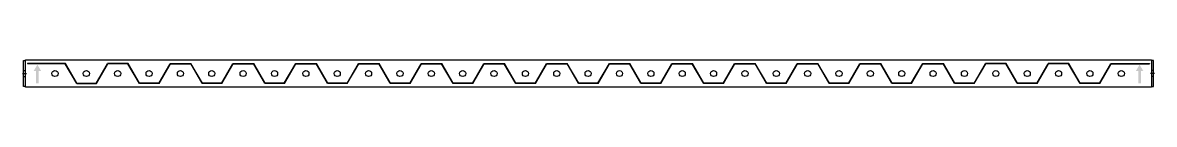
# Model space of a CAD drawing. Header units: millimetres. Extents: x 22901 to 26568, y 43877 to 43966.
import ezdxf

# ---------------------------------------------------------------- set-up
doc = ezdxf.new("R2010")
doc.units = ezdxf.units.MM
doc.header["$LTSCALE"] = 100
doc.linetypes.add('HIDDEN', pattern=[0.375, 0.25, -0.125])
doc.layers.add('Z BEAM', color=7, linetype='Continuous')

# ---------------------------------------------------------------- blocks, each defined once
blk = doc.blocks.new('Z-BEAM 3660')
at = {"layer": 'Z BEAM'}
for points in [[(138081.9, -599.3), (138072.8, -599.3), (138072.8, -559.8), (138065, -559.8), (138077.4, -539.2), (138089.7, -559.8), (138081.9, -559.8)], [(141643.4, -599.3), (141652.5, -599.3), (141652.5, -559.8), (141660.3, -559.8), (141648, -539.2), (141635.6, -559.8), (141643.4, -559.8)]]:
    blk.add_hatch(color=5, dxfattribs=at).paths.add_polyline_path(points)
at = {"layer": 'Defpoints', "color": 5, "linetype": 'HIDDEN', "ltscale": 25}
for p, q in [((138168.5, -535), (138045.8, -535)), ((138045.8, -535), (138045.8, -536.4)), ((138167.6, -536.4), (138045.8, -536.4)), ((138204.6, -600.1), (138167.6, -536.4)), ((138205.4, -598.7), (138168.5, -535)), ((138267.6, -598.7), (138304.6, -535)), ((138268.5, -600.1), (138305.4, -536.4)), ((138371.7, -535), (138304.6, -535)), ((138370.8, -536.4), (138305.4, -536.4)), ((138407.8, -600.1), (138370.8, -536.4)), ((138408.6, -598.7), (138371.7, -535)), ((138470.8, -598.7), (138507.8, -535)), ((138471.7, -600.1), (138508.6, -536.4)), ((138507.8, -535), (138574.9, -535)), ((138508.6, -536.4), (138574, -536.4)), ((138611, -600.1), (138574, -536.4)), ((138611.8, -598.7), (138574.9, -535)), ((138674, -598.7), (138711, -535)), ((138674.9, -600.1), (138711.8, -536.4)), ((138711, -535), (138778.1, -535)), ((138711.8, -536.4), (138777.2, -536.4)), ((138814.2, -600.1), (138777.2, -536.4)), ((138815, -598.7), (138778.1, -535)), ((138877.2, -598.7), (138914.2, -535)), ((138878.1, -600.1), (138915, -536.4)), ((138914.2, -535), (138981.3, -535)), ((138915, -536.4), (138980.4, -536.4)), ((139017.4, -600.1), (138980.4, -536.4)), ((139018.2, -598.7), (138981.3, -535)), ((139080.4, -598.7), (139117.4, -535)), ((139081.3, -600.1), (139118.2, -536.4)), ((139117.4, -535), (139184.5, -535)), ((139118.2, -536.4), (139183.6, -536.4)), ((139220.6, -600.1), (139183.6, -536.4)), ((139221.4, -598.7), (139184.5, -535)), ((139283.6, -598.7), (139320.6, -535)), ((139284.5, -600.1), (139321.4, -536.4)), ((139320.6, -535), (139387.7, -535)), ((139321.4, -536.4), (139386.8, -536.4)), ((139423.8, -600.1), (139386.8, -536.4)), ((139424.6, -598.7), (139387.7, -535)), ((139486.8, -598.7), (139523.8, -535)), ((139487.7, -600.1), (139524.6, -536.4)), ((139523.8, -535), (139590.9, -535)), ((139524.6, -536.4), (139590, -536.4)), ((139627, -600.1), (139590, -536.4)), ((139627.8, -598.7), (139590.9, -535)), ((139690, -598.7), (139727, -535)), ((139690.9, -600.1), (139727.8, -536.4)), ((139727, -535), (139794.1, -535)), ((139727.8, -536.4), (139793.2, -536.4)), ((139830.2, -600.1), (139793.2, -536.4)), ((139831, -598.7), (139794.1, -535)), ((139893.2, -598.7), (139930.2, -535)), ((139894.1, -600.1), (139931, -536.4)), ((139930.2, -535), (139997.3, -535)), ((139931, -536.4), (139996.4, -536.4)), ((140032.6, -600.1), (139995.7, -536.4)), ((140033.5, -598.7), (139996.5, -535)), ((140095.7, -598.7), (140132.6, -535)), ((140096.5, -600.1), (140133.5, -536.4)), ((140132.6, -535), (140199.7, -535)), ((140133.5, -536.4), (140198.9, -536.4)), ((140235.8, -600.1), (140198.9, -536.4)), ((140236.7, -598.7), (140199.7, -535)), ((140298.9, -598.7), (140335.8, -535)), ((140299.7, -600.1), (140336.7, -536.4)), ((140335.8, -535), (140402.9, -535)), ((140336.7, -536.4), (140402.1, -536.4)), ((140439, -600.1), (140402.1, -536.4)), ((140439.9, -598.7), (140402.9, -535)), ((140502.1, -598.7), (140539, -535)), ((140502.9, -600.1), (140539.9, -536.4)), ((140539, -535), (140606.1, -535)), ((140539.9, -536.4), (140605.3, -536.4)), ((140642.2, -600.1), (140605.3, -536.4)), ((140643.1, -598.7), (140606.1, -535)), ((140705.3, -598.7), (140742.2, -535)), ((140706.1, -600.1), (140743.1, -536.4)), ((140742.2, -535), (140809.3, -535)), ((140743.1, -536.4), (140808.5, -536.4)), ((140845.4, -600.1), (140808.5, -536.4)), ((140846.3, -598.7), (140809.3, -535)), ((140908.5, -598.7), (140945.4, -535)), ((140909.3, -600.1), (140946.3, -536.4)), ((140945.4, -535), (141012.5, -535)), ((140946.3, -536.4), (141011.7, -536.4)), ((141048.6, -600.1), (141011.7, -536.4)), ((141049.5, -598.7), (141012.5, -535)), ((141111.7, -598.7), (141148.6, -535)), ((141112.5, -600.1), (141149.5, -536.4)), ((141215.7, -535), (141148.6, -535)), ((141214.9, -536.4), (141149.5, -536.4)), ((141251.8, -600.1), (141214.9, -536.4)), ((141252.7, -598.7), (141215.7, -535)), ((141314.9, -598.7), (141351.8, -535)), ((141315.7, -600.1), (141352.7, -536.4)), ((141418.9, -535), (141351.8, -535)), ((141418.1, -536.4), (141352.7, -536.4)), ((141455, -600.1), (141418.1, -536.4)), ((141455.9, -598.7), (141418.9, -535)), ((141518.1, -598.7), (141555, -535)), ((141518.9, -600.1), (141555.9, -536.4)), ((141555, -535), (141680.1, -535)), ((141555.9, -536.4), (141680.1, -536.4)), ((141680.1, -535), (141680.1, -536.4)), ((138204.6, -600.1), (138268.5, -600.1)), ((138205.4, -598.7), (138267.6, -598.7)), ((138471.7, -600.1), (138407.8, -600.1)), ((138470.8, -598.7), (138408.6, -598.7)), ((138674.9, -600.1), (138611, -600.1)), ((138674, -598.7), (138611.8, -598.7)), ((138878.1, -600.1), (138814.2, -600.1)), ((138877.2, -598.7), (138815, -598.7)), ((139081.3, -600.1), (139017.4, -600.1)), ((139080.4, -598.7), (139018.2, -598.7)), ((139284.5, -600.1), (139220.6, -600.1)), ((139283.6, -598.7), (139221.4, -598.7)), ((139487.7, -600.1), (139423.8, -600.1)), ((139486.8, -598.7), (139424.6, -598.7)), ((139690.9, -600.1), (139627, -600.1)), ((139690, -598.7), (139627.8, -598.7)), ((139894.1, -600.1), (139830.2, -600.1)), ((139893.2, -598.7), (139831, -598.7)), ((140096.5, -600.1), (140032.6, -600.1)), ((140095.7, -598.7), (140033.5, -598.7)), ((140299.7, -600.1), (140235.8, -600.1)), ((140298.9, -598.7), (140236.7, -598.7)), ((140502.9, -600.1), (140439, -600.1)), ((140502.1, -598.7), (140439.9, -598.7)), ((140706.1, -600.1), (140642.2, -600.1)), ((140705.3, -598.7), (140643.1, -598.7)), ((140909.3, -600.1), (140845.4, -600.1)), ((140908.5, -598.7), (140846.3, -598.7)), ((141112.5, -600.1), (141048.6, -600.1)), ((141111.7, -598.7), (141049.5, -598.7)), ((141315.7, -600.1), (141251.8, -600.1)), ((141314.9, -598.7), (141252.7, -598.7)), ((141518.9, -600.1), (141455, -600.1)), ((141518.1, -598.7), (141455.9, -598.7))]:
    blk.add_line(p, q, dxfattribs=at)
at = {"layer": 'Z BEAM', "color": 7}
for p, q in [((138032.7, -609.7), (138032.7, -525.5)), ((141692.7, -609.7), (141692.7, -525.5))]:
    blk.add_line(p, q, dxfattribs=at)
at = {"layer": 'Z BEAM', "color": 5}
for p, q in [((138032.7, -525.5), (138039, -525.5)), ((138039, -523.1), (141686.3, -523.1)), ((138039, -612), (138039, -523.1)), ((141686.3, -523.1), (141686.3, -612)), ((141692.7, -525.5), (141686.3, -525.5)), ((138029.5, -567.6), (138042.2, -567.6)), ((138032.7, -557.7), (138039, -557.7)), ((138032.7, -577.5), (138039, -577.5)), ((141695.8, -567.6), (141683.1, -567.6)), ((141692.7, -557.7), (141686.3, -557.7)), ((141692.7, -577.5), (141686.3, -577.5)), ((138039, -609.7), (138032.7, -609.7)), ((141686.3, -612), (138039, -612)), ((141686.3, -609.7), (141692.7, -609.7))]:
    blk.add_line(p, q, dxfattribs=at)
for centre in [(138134.3, -567.6), (138235.9, -567.6), (138337.5, -567.6), (138439.1, -567.6), (138540.7, -567.6), (138642.3, -567.6), (138743.9, -567.6), (138845.5, -567.6), (138947.1, -567.6), (139048.7, -567.6), (139150.3, -567.6), (139251.9, -567.6), (139353.5, -567.6), (139455.1, -567.6), (139556.7, -567.6), (139658.3, -567.6), (139759.9, -567.6), (139861.5, -567.6), (139963.1, -567.6), (140064.7, -567.6), (140166.3, -567.6), (140267.9, -567.6), (140369.5, -567.6), (140471.1, -567.6), (140572.7, -567.6), (140674.3, -567.6), (140775.9, -567.6), (140877.5, -567.6), (140979.1, -567.6), (141080.7, -567.6), (141182.3, -567.6), (141283.9, -567.6), (141385.5, -567.6), (141487.1, -567.6), (141588.7, -567.6)]:
    blk.add_circle(centre, 9.92, dxfattribs=at)

msp = doc.modelspace()

# ---------------------------------------------------------------- block references
msp.add_blockref('Z-BEAM 3660', (-115128.1, 44489.4))

doc.saveas('drawing.dxf')
